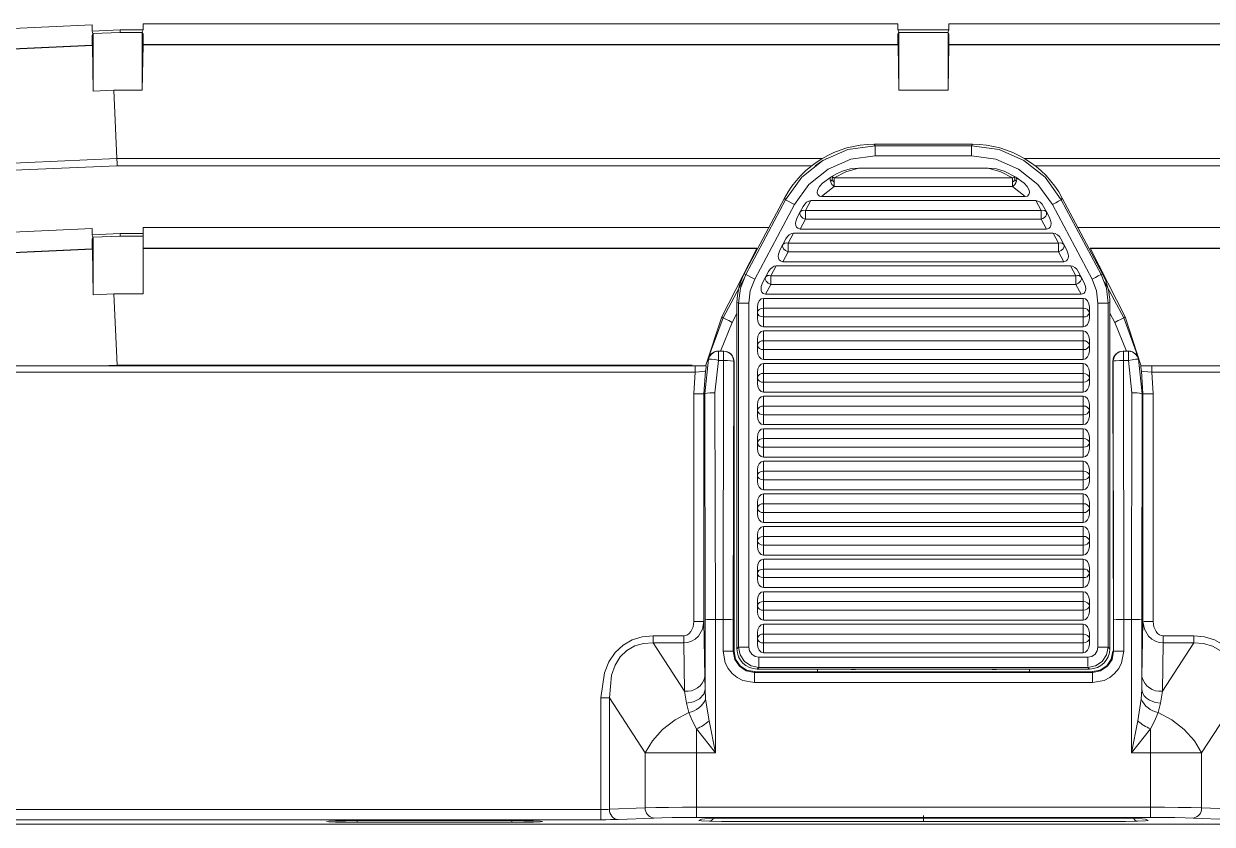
# Model space of a CAD drawing. Header units: millimetres. Extents: x -6000 to 26000, y -6000 to 26000.
# Drawn here: x 113.76 to 121.88, y -4029.78 to -4024.31 of the extents above; entities that cross this region are included whole.
import ezdxf

# ---------------------------------------------------------------- set-up
doc = ezdxf.new("R2010")
doc.units = ezdxf.units.MM
doc.header["$MEASUREMENT"] = 0
doc.layers.add('Чертеж и Рисунок_Ном._пера__7', color=7, linetype='Continuous', lineweight=15)
doc.layers.add('Чертеж и Рисунок_Ном._пера__8', color=7, linetype='Continuous', lineweight=15, true_color=0xa80f02)

msp = doc.modelspace()

# ---------------------------------------------------------------- linework, layer by layer
at = {"layer": 'Чертеж и Рисунок_Ном._пера__7', "color": 7, "linetype": 'Continuous', "lineweight": 15}
for p, q in [((108.7861, -4024.5597), (114.2326, -4024.3219)), ((114.2326, -4024.3219), (114.2326, -4024.3639)), ((114.5803, -4024.3138), (119.734, -4024.3138)), ((114.5803, -4024.3555), (114.5803, -4024.3138)), ((119.734, -4024.3138), (119.734, -4024.3555)), ((120.0817, -4024.3138), (125.2354, -4024.3138)), ((120.0817, -4024.3138), (120.0817, -4024.3555)), ((114.2325, -4024.4607), (114.2326, -4024.393)), ((114.2326, -4024.3639), (114.4234, -4024.3555)), ((114.2326, -4024.3639), (114.2374, -4024.3831)), ((114.2326, -4024.393), (114.2374, -4024.3831)), ((114.2386, -4024.3806), (114.2374, -4024.3831)), ((114.4237, -4024.3725), (114.2386, -4024.3806)), ((114.2386, -4024.3806), (114.2386, -4024.7741)), ((114.4234, -4024.3555), (114.5803, -4024.3555)), ((114.4237, -4024.3725), (114.4234, -4024.3555)), ((114.5718, -4024.3725), (114.4237, -4024.3725)), ((114.5718, -4024.3725), (114.5803, -4024.3555)), ((114.5718, -4024.3725), (114.5742, -4024.3725)), ((114.5742, -4024.7679), (114.5742, -4024.3725)), ((114.5742, -4024.3725), (114.5803, -4024.3847)), ((114.5803, -4024.3847), (114.5803, -4024.4549)), ((119.734, -4024.3555), (120.0817, -4024.3555)), ((119.734, -4024.3555), (119.7425, -4024.3725)), ((119.734, -4024.3847), (119.74, -4024.3725)), ((119.734, -4024.4549), (119.734, -4024.3847)), ((119.74, -4024.3725), (119.74, -4024.7679)), ((119.7425, -4024.3725), (119.74, -4024.3725)), ((119.7425, -4024.3725), (120.0732, -4024.3725)), ((120.0732, -4024.3725), (120.0817, -4024.3555)), ((120.0732, -4024.3725), (120.0756, -4024.3725)), ((120.0756, -4024.7679), (120.0756, -4024.3725)), ((120.0817, -4024.3847), (120.0756, -4024.3725)), ((120.0817, -4024.3847), (120.0817, -4024.4549)), ((108.8001, -4024.6999), (114.2332, -4024.4626)), ((114.2326, -4024.4607), (108.8007, -4024.6979)), ((114.2332, -4024.4626), (114.2325, -4024.4607)), ((114.2332, -4024.4626), (114.2386, -4024.7741)), ((114.5797, -4024.4568), (114.5742, -4024.7679)), ((114.5803, -4024.4549), (114.5797, -4024.4568)), ((119.7346, -4024.4568), (114.5797, -4024.4568)), ((114.5803, -4024.4549), (119.734, -4024.4549)), ((119.7346, -4024.4568), (119.734, -4024.4549)), ((119.74, -4024.7679), (119.7346, -4024.4568)), ((120.0811, -4024.4568), (120.0756, -4024.7679)), ((125.236, -4024.4568), (120.0811, -4024.4568)), ((120.0817, -4024.4549), (120.0817, -4024.4549)), ((120.0817, -4024.4549), (125.2354, -4024.4549)), ((114.3806, -4024.7679), (114.2386, -4024.7741)), ((114.3806, -4024.7679), (114.401, -4025.2344)), ((114.5742, -4024.7679), (114.3806, -4024.7679)), ((120.0756, -4024.7679), (119.74, -4024.7679)), ((119.572, -4025.1362), (119.5787, -4025.1473)), ((119.572, -4025.1362), (120.2427, -4025.1362)), ((119.5787, -4025.1473), (120.236, -4025.1473)), ((120.2427, -4025.1362), (120.236, -4025.1473)), ((119.5787, -4025.2168), (120.236, -4025.2168)), ((108.7861, -4025.5287), (114.4021, -4025.2835)), ((114.401, -4025.2344), (108.7865, -4025.4795)), ((119.4651, -4025.2989), (120.3496, -4025.2989)), ((119.2187, -4025.4024), (119.276, -4025.361)), ((119.2725, -4025.3905), (119.284, -4025.3798)), ((119.2982, -4025.3667), (120.5165, -4025.3667)), ((120.4593, -4025.3195), (120.5387, -4025.361)), ((120.5422, -4025.3905), (120.5307, -4025.3798)), ((120.5961, -4025.4024), (120.5387, -4025.361)), ((119.2124, -4025.4936), (119.2982, -4025.4258)), ((120.5165, -4025.4258), (119.2982, -4025.4258)), ((120.5165, -4025.4258), (120.6024, -4025.4936)), ((118.6834, -4026.0227), (118.9588, -4025.5047)), ((118.6945, -4026.0254), (118.9655, -4025.5158)), ((118.7558, -4026.058), (119.0268, -4025.5484)), ((118.9588, -4025.5047), (118.9655, -4025.5158)), ((119.139, -4025.5214), (119.1029, -4025.5893)), ((119.139, -4025.5214), (120.6757, -4025.5214)), ((120.6024, -4025.4936), (119.2124, -4025.4936)), ((120.6757, -4025.5214), (120.7118, -4025.5893)), ((120.7879, -4025.5484), (121.0589, -4026.058)), ((120.8559, -4025.5047), (120.8492, -4025.5158)), ((120.8492, -4025.5158), (121.1202, -4026.0254)), ((120.8559, -4025.5047), (121.1313, -4026.0227)), ((119.0661, -4025.5992), (119.0457, -4025.6376)), ((119.0865, -4025.5609), (119.0661, -4025.5992)), ((119.1029, -4025.5893), (120.7118, -4025.5893)), ((119.1029, -4025.6483), (119.1029, -4025.5893)), ((120.7118, -4025.6483), (120.7118, -4025.5893)), ((120.7283, -4025.5609), (120.7487, -4025.5992)), ((120.769, -4025.6376), (120.7487, -4025.5992)), ((114.2326, -4025.7129), (108.7861, -4025.9507)), ((114.2326, -4025.7129), (114.2326, -4025.7549)), ((118.8524, -4025.7048), (114.5803, -4025.7048)), ((114.5803, -4025.7465), (114.5803, -4025.7048)), ((119.0668, -4025.7162), (119.1029, -4025.6483)), ((120.7479, -4025.7162), (119.0668, -4025.7162)), ((120.7118, -4025.6483), (119.1029, -4025.6483)), ((120.7479, -4025.7162), (120.7118, -4025.6483)), ((120.9623, -4025.7048), (125.2354, -4025.7048)), ((114.2325, -4025.8517), (114.2326, -4025.784)), ((114.2326, -4025.7549), (114.4234, -4025.7465)), ((114.2326, -4025.7549), (114.2374, -4025.7741)), ((114.2326, -4025.784), (114.2374, -4025.7741)), ((114.2386, -4025.7716), (114.2374, -4025.7741)), ((114.4237, -4025.7635), (114.2386, -4025.7716)), ((114.2386, -4025.7716), (114.2386, -4026.1651)), ((114.4234, -4025.7465), (114.5803, -4025.7465)), ((114.4237, -4025.7635), (114.4234, -4025.7465)), ((114.4237, -4025.7635), (114.5803, -4025.7635)), ((114.5803, -4025.7635), (114.5803, -4025.7465)), ((114.5803, -4026.1589), (114.5803, -4025.7635)), ((118.9681, -4025.7834), (118.9477, -4025.8218)), ((119.0206, -4025.744), (118.9846, -4025.8119)), ((119.0206, -4025.744), (120.7941, -4025.744)), ((120.7941, -4025.744), (120.8301, -4025.8119)), ((120.8466, -4025.7834), (120.867, -4025.8218)), ((108.8001, -4026.0909), (114.2332, -4025.8536)), ((114.2326, -4025.8517), (108.8007, -4026.0889)), ((114.2332, -4025.8536), (114.2325, -4025.8517)), ((114.2332, -4025.8536), (114.2386, -4026.1651)), ((118.7707, -4025.8459), (114.5803, -4025.8459)), ((114.5803, -4025.8478), (118.7704, -4025.8478)), ((118.7704, -4025.8478), (118.5307, -4026.316)), ((118.7704, -4025.8478), (118.7707, -4025.8459)), ((118.9477, -4025.8218), (118.9273, -4025.8601)), ((118.9485, -4025.9387), (118.9846, -4025.8709)), ((118.9846, -4025.8119), (120.8301, -4025.8119)), ((118.9846, -4025.8709), (118.9846, -4025.8119)), ((120.8301, -4025.8709), (118.9846, -4025.8709)), ((120.8301, -4025.8709), (120.8301, -4025.8119)), ((120.8662, -4025.9387), (120.8301, -4025.8709)), ((120.8874, -4025.8601), (120.867, -4025.8218)), ((121.0453, -4025.8478), (121.045, -4025.8459)), ((121.045, -4025.8459), (121.2849, -4026.316)), ((121.045, -4025.8459), (125.2354, -4025.8459)), ((125.2354, -4025.8478), (121.0453, -4025.8478)), ((120.8662, -4025.9387), (118.9485, -4025.9387)), ((118.6881, -4026.0437), (118.5405, -4026.3212)), ((118.6834, -4026.0227), (118.6945, -4026.0254)), ((118.809, -4026.0827), (118.8294, -4026.0443)), ((118.8498, -4026.006), (118.8294, -4026.0443)), ((118.8662, -4026.0344), (118.9023, -4025.9666)), ((118.8662, -4026.0934), (118.8662, -4026.0344)), ((118.8662, -4026.0344), (120.9485, -4026.0344)), ((118.9023, -4025.9666), (120.9124, -4025.9666)), ((120.9124, -4025.9666), (120.9485, -4026.0344)), ((120.9485, -4026.0934), (120.9485, -4026.0344)), ((120.9649, -4026.006), (120.9853, -4026.0443)), ((121.0057, -4026.0827), (120.9853, -4026.0443)), ((121.1313, -4026.0227), (121.1202, -4026.0254)), ((118.8301, -4026.1613), (118.8662, -4026.0934)), ((120.9485, -4026.0934), (118.8662, -4026.0934)), ((120.9846, -4026.1613), (120.9485, -4026.0934)), ((121.1445, -4026.0756), (121.2751, -4026.3212)), ((114.3806, -4026.1589), (114.2386, -4026.1651)), ((114.5803, -4026.1589), (114.3806, -4026.1589)), ((114.3806, -4026.1589), (114.4019, -4026.6457)), ((118.8154, -4026.257), (118.8154, -4026.1891)), ((118.8154, -4026.1891), (120.9993, -4026.1891)), ((120.9846, -4026.1613), (118.8301, -4026.1613)), ((120.9993, -4026.1891), (120.9993, -4026.257)), ((118.6346, -4026.2183), (118.6457, -4026.2211)), ((118.6346, -4028.5818), (118.6346, -4026.2183)), ((118.6457, -4028.5707), (118.6457, -4026.2211)), ((118.7152, -4028.5707), (118.7152, -4026.2211)), ((118.7737, -4026.2481), (118.7737, -4026.2865)), ((118.7737, -4026.3248), (118.7737, -4026.2865)), ((118.8154, -4026.257), (120.9993, -4026.257)), ((118.8154, -4026.316), (118.8154, -4026.257)), ((120.9993, -4026.316), (120.9993, -4026.257)), ((121.041, -4026.2481), (121.041, -4026.2865)), ((121.041, -4026.3248), (121.041, -4026.2865)), ((121.0995, -4026.2211), (121.0995, -4028.5707)), ((121.1801, -4026.2183), (121.169, -4026.2211)), ((121.169, -4026.2211), (121.169, -4028.5707)), ((121.1801, -4026.2183), (121.1801, -4028.5818)), ((118.5307, -4026.316), (118.4228, -4026.6457)), ((118.4366, -4026.604), (118.5405, -4026.3212)), ((118.6019, -4026.3539), (118.5223, -4026.5494)), ((118.5405, -4026.3212), (118.5307, -4026.316)), ((120.9993, -4026.316), (118.8154, -4026.316)), ((118.8154, -4026.3839), (118.8154, -4026.316)), ((120.9993, -4026.3839), (120.9993, -4026.316)), ((121.2934, -4026.5494), (121.2137, -4026.3539)), ((121.2849, -4026.316), (121.2751, -4026.3212)), ((121.2751, -4026.3212), (121.3791, -4026.604)), ((121.3928, -4026.6457), (121.2849, -4026.316)), ((120.9993, -4026.3839), (118.8154, -4026.3839)), ((118.8154, -4026.4117), (120.9993, -4026.4117)), ((118.8154, -4026.4117), (118.8154, -4026.4795)), ((120.9993, -4026.4117), (120.9993, -4026.4795)), ((118.7737, -4026.4707), (118.7737, -4026.5091)), ((118.7737, -4026.5091), (118.7737, -4026.5474)), ((118.8154, -4026.4795), (120.9993, -4026.4795)), ((118.8154, -4026.5386), (118.8154, -4026.4795)), ((120.9993, -4026.5386), (120.9993, -4026.4795)), ((121.041, -4026.4707), (121.041, -4026.5091)), ((121.041, -4026.5474), (121.041, -4026.5091)), ((118.4149, -4026.8411), (118.4403, -4026.604)), ((118.4403, -4026.604), (118.4366, -4026.604)), ((118.4844, -4026.8351), (118.5082, -4026.6129)), ((118.5082, -4026.5494), (118.5057, -4026.5494)), ((118.5082, -4026.5494), (118.5082, -4026.6129)), ((118.5425, -4026.5494), (118.5082, -4026.5494)), ((118.5082, -4026.6129), (118.5425, -4026.6129)), ((118.5425, -4026.6129), (118.5398, -4028.3813)), ((118.5449, -4026.5494), (118.5425, -4026.5494)), ((120.9993, -4026.5386), (118.8154, -4026.5386)), ((118.8154, -4026.6064), (118.8154, -4026.5386)), ((120.9993, -4026.6064), (118.8154, -4026.6064)), ((120.9993, -4026.6064), (120.9993, -4026.5386)), ((121.2708, -4026.5494), (121.2732, -4026.5494)), ((121.3074, -4026.5494), (121.2732, -4026.5494)), ((121.2732, -4026.6129), (121.2759, -4028.3813)), ((121.3074, -4026.6129), (121.2732, -4026.6129)), ((121.3074, -4026.6129), (121.3074, -4026.5494)), ((121.3099, -4026.5494), (121.3074, -4026.5494)), ((121.3312, -4026.8351), (121.3074, -4026.6129)), ((121.3754, -4026.604), (121.4008, -4026.8411)), ((121.3791, -4026.604), (121.3754, -4026.604)), ((108.854, -4026.6507), (118.3491, -4026.6507)), ((118.3491, -4026.6924), (108.854, -4026.6924)), ((114.4019, -4026.6457), (114.2887, -4026.6507)), ((114.4019, -4026.6457), (118.328, -4026.6457)), ((118.3396, -4026.8411), (118.3491, -4026.6924)), ((118.42, -4026.6866), (118.4092, -4026.8411)), ((118.4228, -4026.6457), (118.422, -4026.6507)), ((118.6094, -4028.3843), (118.612, -4026.6189)), ((118.612, -4026.6189), (118.6145, -4026.6189)), ((118.6145, -4026.6189), (118.6145, -4028.5993)), ((118.7737, -4026.6933), (118.7737, -4026.7316)), ((118.8154, -4026.6342), (120.9993, -4026.6342)), ((118.8154, -4026.6342), (118.8154, -4026.7021)), ((120.9993, -4026.6342), (120.9993, -4026.7021)), ((121.041, -4026.7316), (121.041, -4026.6933)), ((121.2036, -4026.6189), (121.2012, -4026.6189)), ((121.2063, -4028.5993), (121.2012, -4026.6189)), ((121.2036, -4026.6189), (121.2063, -4028.3843)), ((121.3937, -4026.6507), (121.3928, -4026.6457)), ((121.4065, -4026.8411), (121.3957, -4026.6866)), ((130.9617, -4026.6507), (121.4666, -4026.6507)), ((121.4666, -4026.6924), (121.476, -4026.8411)), ((130.9617, -4026.6924), (121.4666, -4026.6924)), ((118.7737, -4026.77), (118.7737, -4026.7316)), ((118.8154, -4026.7021), (118.8154, -4026.7611)), ((118.8154, -4026.7021), (120.9993, -4026.7021)), ((120.9993, -4026.7611), (118.8154, -4026.7611)), ((118.8154, -4026.829), (118.8154, -4026.7611)), ((120.9993, -4026.7021), (120.9993, -4026.7611)), ((120.9993, -4026.829), (120.9993, -4026.7611)), ((121.041, -4026.77), (121.041, -4026.7316)), ((118.3396, -4028.3956), (118.3396, -4026.8411)), ((118.4092, -4026.8411), (118.3396, -4026.8411)), ((118.4092, -4026.8411), (118.4092, -4028.3956)), ((118.4092, -4026.8411), (118.4149, -4026.8411)), ((118.4149, -4026.8411), (118.4172, -4028.3843)), ((118.4868, -4028.3813), (118.4844, -4026.8351)), ((120.9993, -4026.829), (118.8154, -4026.829)), ((118.8154, -4026.8568), (120.9993, -4026.8568)), ((118.8154, -4026.9247), (118.8154, -4026.8568)), ((120.9993, -4026.8568), (120.9993, -4026.9247)), ((121.3312, -4026.8351), (121.3289, -4028.3813)), ((121.4008, -4026.8411), (121.3985, -4028.3843)), ((121.4065, -4026.8411), (121.4008, -4026.8411)), ((121.4065, -4028.3956), (121.4065, -4026.8411)), ((121.4065, -4026.8411), (121.476, -4026.8411)), ((121.476, -4026.8411), (121.476, -4028.3956)), ((118.7737, -4026.9158), (118.7737, -4026.9542)), ((118.8154, -4026.9247), (120.9993, -4026.9247)), ((118.8154, -4026.9837), (118.8154, -4026.9247)), ((120.9993, -4026.9837), (120.9993, -4026.9247)), ((121.041, -4026.9158), (121.041, -4026.9542)), ((118.7737, -4026.9925), (118.7737, -4026.9542)), ((120.9993, -4026.9837), (118.8154, -4026.9837)), ((118.8154, -4027.0515), (118.8154, -4026.9837)), ((120.9993, -4027.0515), (120.9993, -4026.9837)), ((121.041, -4026.9925), (121.041, -4026.9542)), ((120.9993, -4027.0515), (118.8154, -4027.0515)), ((118.8154, -4027.0794), (120.9993, -4027.0794)), ((118.8154, -4027.0794), (118.8154, -4027.1472)), ((120.9993, -4027.0794), (120.9993, -4027.1472)), ((118.7737, -4027.1384), (118.7737, -4027.1767)), ((118.7737, -4027.2151), (118.7737, -4027.1767)), ((118.8154, -4027.1472), (118.8154, -4027.2062)), ((118.8154, -4027.1472), (120.9993, -4027.1472)), ((120.9993, -4027.1472), (120.9993, -4027.2062)), ((121.041, -4027.1767), (121.041, -4027.1384)), ((121.041, -4027.2151), (121.041, -4027.1767)), ((120.9993, -4027.2062), (118.8154, -4027.2062)), ((118.8154, -4027.2741), (118.8154, -4027.2062)), ((120.9993, -4027.2741), (120.9993, -4027.2062)), ((120.9993, -4027.2741), (118.8154, -4027.2741)), ((118.8154, -4027.3019), (118.8154, -4027.3698)), ((118.8154, -4027.3019), (120.9993, -4027.3019)), ((120.9993, -4027.3019), (120.9993, -4027.3698)), ((118.7737, -4027.3609), (118.7737, -4027.3993)), ((118.7737, -4027.3993), (118.7737, -4027.4377)), ((118.8154, -4027.4288), (118.8154, -4027.3698)), ((118.8154, -4027.3698), (120.9993, -4027.3698)), ((120.9993, -4027.4288), (120.9993, -4027.3698)), ((121.041, -4027.3609), (121.041, -4027.3993)), ((121.041, -4027.4377), (121.041, -4027.3993)), ((120.9993, -4027.4288), (118.8154, -4027.4288)), ((118.8154, -4027.4967), (118.8154, -4027.4288)), ((120.9993, -4027.4967), (118.8154, -4027.4967)), ((120.9993, -4027.4967), (120.9993, -4027.4288)), ((118.7737, -4027.5835), (118.7737, -4027.6219)), ((118.8154, -4027.5245), (118.8154, -4027.5923)), ((118.8154, -4027.5245), (120.9993, -4027.5245)), ((120.9993, -4027.5245), (120.9993, -4027.5923)), ((121.041, -4027.5835), (121.041, -4027.6219)), ((118.7737, -4027.6219), (118.7737, -4027.6602)), ((118.8154, -4027.5923), (120.9993, -4027.5923)), ((118.8154, -4027.6514), (118.8154, -4027.5923)), ((120.9993, -4027.6514), (118.8154, -4027.6514)), ((118.8154, -4027.7192), (118.8154, -4027.6514)), ((120.9993, -4027.6514), (120.9993, -4027.5923)), ((120.9993, -4027.7192), (120.9993, -4027.6514)), ((121.041, -4027.6602), (121.041, -4027.6219)), ((120.9993, -4027.7192), (118.8154, -4027.7192)), ((118.8154, -4027.747), (118.8154, -4027.8149)), ((118.8154, -4027.747), (120.9993, -4027.747)), ((120.9993, -4027.747), (120.9993, -4027.8149)), ((118.7737, -4027.8061), (118.7737, -4027.8444)), ((118.8154, -4027.8149), (118.8154, -4027.8739)), ((118.8154, -4027.8149), (120.9993, -4027.8149)), ((120.9993, -4027.8149), (120.9993, -4027.8739)), ((121.041, -4027.8061), (121.041, -4027.8444)), ((118.7737, -4027.8828), (118.7737, -4027.8444)), ((120.9993, -4027.8739), (118.8154, -4027.8739)), ((118.8154, -4027.9418), (118.8154, -4027.8739)), ((120.9993, -4027.8739), (120.9993, -4027.9418)), ((121.041, -4027.8828), (121.041, -4027.8444)), ((120.9993, -4027.9418), (118.8154, -4027.9418)), ((118.8154, -4027.9696), (120.9993, -4027.9696)), ((118.8154, -4028.0375), (118.8154, -4027.9696)), ((120.9993, -4027.9696), (120.9993, -4028.0375)), ((118.7737, -4028.0286), (118.7737, -4028.067)), ((118.7737, -4028.1053), (118.7737, -4028.067)), ((118.8154, -4028.0965), (118.8154, -4028.0375)), ((118.8154, -4028.0375), (120.9993, -4028.0375)), ((120.9993, -4028.0965), (120.9993, -4028.0375)), ((121.041, -4028.0286), (121.041, -4028.067)), ((121.041, -4028.1053), (121.041, -4028.067)), ((120.9993, -4028.0965), (118.8154, -4028.0965)), ((118.8154, -4028.1643), (118.8154, -4028.0965)), ((120.9993, -4028.1643), (120.9993, -4028.0965)), ((120.9993, -4028.1643), (118.8154, -4028.1643)), ((118.8154, -4028.1922), (120.9993, -4028.1922)), ((118.8154, -4028.1922), (118.8154, -4028.26)), ((120.9993, -4028.1922), (120.9993, -4028.26)), ((118.7737, -4028.2512), (118.7737, -4028.2895)), ((118.7737, -4028.3279), (118.7737, -4028.2895)), ((118.8154, -4028.26), (118.8154, -4028.319)), ((118.8154, -4028.26), (120.9993, -4028.26)), ((120.9993, -4028.26), (120.9993, -4028.319)), ((121.041, -4028.2512), (121.041, -4028.2895)), ((121.041, -4028.3279), (121.041, -4028.2895)), ((118.4158, -4028.7734), (118.4092, -4028.3956)), ((118.4172, -4028.3843), (118.4172, -4028.8601)), ((118.4868, -4029.2926), (118.4868, -4028.3813)), ((118.5398, -4028.3813), (118.4868, -4028.3813)), ((118.5398, -4028.5993), (118.5398, -4028.3813)), ((118.6094, -4028.5993), (118.6094, -4028.3843)), ((120.9993, -4028.319), (118.8154, -4028.319)), ((118.8154, -4028.3869), (118.8154, -4028.319)), ((120.9993, -4028.3869), (118.8154, -4028.3869)), ((120.9993, -4028.319), (120.9993, -4028.3869)), ((121.2063, -4028.5993), (121.2063, -4028.3843)), ((121.2759, -4028.3813), (121.2758, -4028.5993)), ((121.3289, -4028.3813), (121.2759, -4028.3813)), ((121.3289, -4028.3813), (121.3289, -4029.2926)), ((121.3985, -4028.3843), (121.3985, -4028.8601)), ((121.3999, -4028.7734), (121.4065, -4028.3956)), ((118.7737, -4028.4737), (118.7737, -4028.5121)), ((118.8154, -4028.4147), (120.9993, -4028.4147)), ((118.8154, -4028.4147), (118.8154, -4028.4826)), ((120.9993, -4028.4147), (120.9993, -4028.4826)), ((121.041, -4028.4737), (121.041, -4028.5121)), ((118.0625, -4028.5419), (118.0625, -4028.4928)), ((118.0625, -4028.4928), (118.2709, -4028.4928)), ((118.2767, -4028.8717), (118.0625, -4028.5419)), ((118.0625, -4028.5419), (118.2709, -4028.5419)), ((118.2709, -4028.5419), (118.2709, -4028.4928)), ((118.2767, -4028.8717), (118.2709, -4028.5419)), ((118.7737, -4028.5504), (118.7737, -4028.5121)), ((118.8154, -4028.4826), (118.8154, -4028.5416)), ((118.8154, -4028.4826), (120.9993, -4028.4826)), ((120.9993, -4028.5416), (118.8154, -4028.5416)), ((118.8154, -4028.6095), (118.8154, -4028.5416)), ((120.9993, -4028.4826), (120.9993, -4028.5416)), ((120.9993, -4028.5416), (120.9993, -4028.6095)), ((121.041, -4028.5504), (121.041, -4028.5121)), ((121.7531, -4028.5419), (121.539, -4028.8717)), ((121.5447, -4028.5419), (121.539, -4028.8717)), ((121.5447, -4028.5419), (121.5447, -4028.4928)), ((121.5447, -4028.4928), (121.7531, -4028.4928)), ((121.7531, -4028.5419), (121.5447, -4028.5419)), ((121.7531, -4028.4928), (121.7531, -4028.5419)), ((118.5398, -4028.5993), (118.6094, -4028.5993)), ((118.6145, -4028.5993), (118.6094, -4028.5993)), ((118.6346, -4028.5818), (118.6457, -4028.5707)), ((121.0301, -4028.6402), (118.7846, -4028.6402)), ((120.9993, -4028.6095), (118.8154, -4028.6095)), ((121.1801, -4028.5818), (121.169, -4028.5707)), ((121.2012, -4028.5993), (121.2063, -4028.5993)), ((121.2758, -4028.5993), (121.2063, -4028.5993)), ((118.7735, -4028.7207), (118.7846, -4028.7096)), ((119.576, -4028.7207), (118.7735, -4028.7207)), ((121.0301, -4028.7096), (118.7846, -4028.7096)), ((119.1845, -4028.7385), (119.1845, -4028.7207)), ((119.4416, -4028.7232), (119.4138, -4028.7232)), ((119.4432, -4028.7216), (119.4416, -4028.7232)), ((119.471, -4028.7216), (119.4432, -4028.7216)), ((119.576, -4028.7207), (120.3107, -4028.7207)), ((121.0412, -4028.7207), (120.3107, -4028.7207)), ((120.3773, -4028.7216), (120.3495, -4028.7216)), ((120.3773, -4028.7216), (120.3789, -4028.7232)), ((120.4067, -4028.7232), (120.3789, -4028.7232)), ((120.6311, -4028.7385), (120.6311, -4028.7207)), ((121.0301, -4028.7096), (121.0412, -4028.7207)), ((118.4172, -4028.8601), (118.4158, -4028.7734)), ((118.7536, -4028.7384), (118.7536, -4028.7435)), ((119.1845, -4028.7385), (118.7536, -4028.7385)), ((121.0621, -4028.7436), (118.7536, -4028.7436)), ((118.7536, -4028.8131), (118.7536, -4028.7436)), ((119.1845, -4028.7399), (119.1845, -4028.7384)), ((119.1845, -4028.7384), (120.6311, -4028.7399)), ((120.6311, -4028.7399), (120.6311, -4028.7384)), ((121.0621, -4028.7385), (120.6311, -4028.7385)), ((121.0621, -4028.7435), (121.0621, -4028.7384)), ((121.0621, -4028.8131), (121.0621, -4028.7436)), ((121.3985, -4028.8601), (121.3999, -4028.7734)), ((118.2893, -4028.9545), (118.2767, -4028.8717)), ((118.4172, -4028.8601), (118.4206, -4028.9256)), ((121.0621, -4028.8131), (118.7536, -4028.8131)), ((121.395, -4028.9256), (121.3984, -4028.8601)), ((121.539, -4028.8717), (121.5264, -4028.9545)), ((117.7056, -4029.6799), (117.7056, -4028.9161)), ((117.7639, -4028.9161), (117.7056, -4028.9161)), ((117.7639, -4028.9161), (118.0084, -4029.2926)), ((117.7639, -4028.9161), (117.7639, -4029.6782)), ((118.3059, -4029.0174), (118.2893, -4028.9545)), ((118.4206, -4028.9256), (118.444, -4029.0752)), ((121.3717, -4029.0752), (121.395, -4028.9256)), ((121.5098, -4029.0174), (121.5264, -4028.9545)), ((122.0517, -4028.9161), (121.8073, -4029.2926)), ((118.444, -4029.0752), (118.4868, -4029.2926)), ((121.3289, -4029.2926), (121.3717, -4029.0752)), ((118.3584, -4029.2926), (118.3584, -4029.1296)), ((118.4868, -4029.2926), (118.3584, -4029.1296)), ((121.4573, -4029.1296), (121.3289, -4029.2926)), ((121.4573, -4029.1296), (121.4573, -4029.2926)), ((118.0084, -4029.2926), (118.0084, -4029.6684)), ((118.4868, -4029.2926), (118.3584, -4029.2926)), ((118.3584, -4029.6642), (118.3584, -4029.2926)), ((121.4573, -4029.2926), (121.3289, -4029.2926)), ((121.4573, -4029.2926), (121.4573, -4029.6642)), ((121.8073, -4029.2926), (121.4573, -4029.2926)), ((121.8073, -4029.2926), (121.8073, -4029.6684)), ((107.0994, -4029.6799), (117.7056, -4029.6799)), ((117.7056, -4029.7494), (117.7056, -4029.6799)), ((118.0084, -4029.6684), (117.7639, -4029.6782)), ((121.4573, -4029.6642), (118.3584, -4029.6642)), ((118.3584, -4029.6642), (118.3584, -4029.7338)), ((121.4573, -4029.7338), (121.4573, -4029.6642)), ((121.8073, -4029.6684), (122.0517, -4029.6782)), ((107.0994, -4029.7494), (117.7056, -4029.7494)), ((116.0409, -4029.7556), (117.098, -4029.7556)), ((116.0409, -4029.7556), (117.098, -4029.7556)), ((117.098, -4029.7669), (116.0409, -4029.7669)), ((117.3067, -4029.7611), (117.3067, -4029.7615)), ((118.0667, -4029.7379), (117.8223, -4029.7478)), ((121.4573, -4029.7338), (118.3584, -4029.7338)), ((118.3733, -4029.7549), (118.3736, -4029.7546)), ((118.3736, -4029.7546), (118.3918, -4029.7455)), ((119.9078, -4029.7615), (118.6236, -4029.7615)), ((118.6419, -4029.7392), (119.1845, -4029.7392)), ((118.6419, -4029.7393), (119.1848, -4029.7393)), ((119.1845, -4029.7382), (120.6311, -4029.7382)), ((119.1845, -4029.7392), (119.1845, -4029.7382)), ((119.9078, -4029.7197), (119.9078, -4029.7615)), ((121.192, -4029.7615), (119.9078, -4029.7615)), ((120.6308, -4029.7393), (120.6528, -4029.7393)), ((120.6311, -4029.7392), (120.6311, -4029.7382)), ((120.6311, -4029.7392), (121.1738, -4029.7392)), ((120.6311, -4029.7393), (120.6311, -4029.7392)), ((120.6528, -4029.7393), (121.1738, -4029.7393)), ((121.4238, -4029.7455), (121.4421, -4029.7546)), ((121.4421, -4029.7546), (121.4424, -4029.7549)), ((121.9934, -4029.7478), (121.7489, -4029.7379)), ((107.0684, -4029.7804), (132.7472, -4029.7804))]:
    msp.add_line(p, q, dxfattribs=at)
at = {"layer": 'Чертеж и Рисунок_Ном._пера__7', "color": 7, "linetype": 'Continuous', "lineweight": 15, "flags": 128}
for points in [[(118.9655, -4025.5158), (119.0765, -4025.3621), (119.221, -4025.2466), (119.3908, -4025.1732), (119.5787, -4025.1473)], [(119.5787, -4025.1473), (119.5787, -4025.1689), (119.5787, -4025.191), (119.5787, -4025.2168)], [(120.236, -4025.1473), (120.236, -4025.1689), (120.236, -4025.191), (120.236, -4025.2168)], [(120.236, -4025.1473), (120.4239, -4025.1732), (120.5937, -4025.2466), (120.7382, -4025.3621), (120.8492, -4025.5158)], [(119.0268, -4025.5484), (119.1251, -4025.4117), (119.2564, -4025.3063), (119.4115, -4025.2396), (119.5787, -4025.2168)], [(120.236, -4025.2168), (120.4029, -4025.2395), (120.5576, -4025.3059), (120.6893, -4025.4114), (120.7879, -4025.5484)], [(114.401, -4025.2344), (114.4013, -4025.2449), (114.4015, -4025.2569), (114.4018, -4025.27), (114.4021, -4025.2835)], [(119.2475, -4025.2344), (119.2082, -4025.2571), (119.1686, -4025.2835)], [(119.4651, -4025.2989), (119.3787, -4025.3254), (119.2982, -4025.3667)], [(119.3554, -4025.3195), (119.4071, -4025.304), (119.4651, -4025.2989)], [(120.3496, -4025.2989), (120.436, -4025.3254), (120.5165, -4025.3667)], [(120.3496, -4025.2989), (120.4076, -4025.304), (120.4593, -4025.3195)], [(119.2725, -4025.3905), (119.2701, -4025.3807), (119.2719, -4025.3654)], [(119.2982, -4025.4258), (119.2903, -4025.419), (119.283, -4025.4104), (119.2769, -4025.4006), (119.2725, -4025.3905)], [(119.276, -4025.3609), (119.2862, -4025.3598)], [(119.3554, -4025.3195), (119.3141, -4025.339), (119.2783, -4025.3595)], [(119.2862, -4025.3598), (119.284, -4025.3798)], [(119.284, -4025.3798), (119.2904, -4025.3879), (119.2982, -4025.3963)], [(119.2862, -4025.3598), (119.2982, -4025.3667)], [(119.2982, -4025.3667), (119.2982, -4025.3803), (119.2982, -4025.3963)], [(120.5165, -4025.3667), (120.5285, -4025.3598)], [(120.5165, -4025.3667), (120.5165, -4025.3803), (120.5165, -4025.3963)], [(120.5307, -4025.3798), (120.5242, -4025.3879), (120.5165, -4025.3963)], [(120.5422, -4025.3905), (120.5378, -4025.4006), (120.5317, -4025.4104), (120.5244, -4025.419), (120.5165, -4025.4258)], [(120.5285, -4025.3598), (120.5307, -4025.3798)], [(120.5285, -4025.3598), (120.5387, -4025.3609)], [(120.5387, -4025.3609), (120.5448, -4025.3721), (120.5422, -4025.3905)], [(119.2124, -4025.4936), (119.1972, -4025.4904), (119.1867, -4025.4806), (119.1828, -4025.4676), (119.1847, -4025.4508), (119.1981, -4025.4241), (119.2186, -4025.4024)], [(119.2982, -4025.4258), (119.2982, -4025.4122), (119.2982, -4025.3963)], [(120.5165, -4025.3963), (120.5165, -4025.4122), (120.5165, -4025.4258)], [(120.5961, -4025.4024), (120.6166, -4025.4241), (120.63, -4025.4508), (120.6319, -4025.4672), (120.628, -4025.4806), (120.6171, -4025.4906), (120.6024, -4025.4936)], [(118.9655, -4025.5158), (118.9845, -4025.5259), (119.004, -4025.5363), (119.0268, -4025.5484)], [(119.0864, -4025.5609), (119.0971, -4025.545), (119.1103, -4025.5323), (119.1246, -4025.5242), (119.139, -4025.5214)], [(120.6757, -4025.5214), (120.6899, -4025.5242), (120.7044, -4025.5323), (120.7175, -4025.5448), (120.7283, -4025.5609)], [(120.8492, -4025.5158), (120.8302, -4025.5259), (120.8107, -4025.5363), (120.7879, -4025.5484)], [(119.0668, -4025.7162), (119.049, -4025.7103), (119.0418, -4025.7024), (119.0371, -4025.6913), (119.0352, -4025.6783), (119.0365, -4025.6637), (119.0457, -4025.6376)], [(119.1029, -4025.6483), (119.085, -4025.6403), (119.071, -4025.6274), (119.0642, -4025.6126), (119.0661, -4025.5992)], [(119.0661, -4025.5992), (119.0803, -4025.5887), (119.0911, -4025.5875), (119.1029, -4025.5893)], [(120.7118, -4025.5893), (120.7237, -4025.5875), (120.7344, -4025.5887), (120.7487, -4025.5992)], [(120.7487, -4025.6188), (120.743, -4025.6283), (120.7344, -4025.6369), (120.7237, -4025.6438), (120.7118, -4025.6483)], [(120.769, -4025.6376), (120.7782, -4025.6637), (120.7795, -4025.678), (120.7777, -4025.6913), (120.7731, -4025.7021), (120.7657, -4025.7103), (120.7479, -4025.7162)], [(120.7487, -4025.5992), (120.7487, -4025.6188)], [(118.9681, -4025.7834), (118.9787, -4025.7675), (118.992, -4025.7549), (119.0063, -4025.7467), (119.0206, -4025.744)], [(120.7941, -4025.744), (120.8082, -4025.7467), (120.8227, -4025.7549), (120.8359, -4025.7673), (120.8466, -4025.7834)], [(118.9485, -4025.9387), (118.9307, -4025.9329), (118.9235, -4025.925), (118.9187, -4025.9138), (118.9169, -4025.9009), (118.9181, -4025.8862), (118.9273, -4025.8601)], [(118.9846, -4025.8709), (118.9666, -4025.8628), (118.9527, -4025.85), (118.9459, -4025.8352), (118.9477, -4025.8218)], [(118.9477, -4025.8218), (118.962, -4025.8113), (118.9727, -4025.8101), (118.9846, -4025.8119)], [(120.8301, -4025.8119), (120.842, -4025.8101), (120.8527, -4025.8113), (120.867, -4025.8218)], [(120.867, -4025.8218), (120.8688, -4025.8352), (120.862, -4025.85), (120.8481, -4025.8628), (120.8301, -4025.8709)], [(120.8874, -4025.8601), (120.8966, -4025.8862), (120.8978, -4025.9005), (120.896, -4025.9138), (120.8914, -4025.9247), (120.884, -4025.9329), (120.8662, -4025.9387)], [(118.6457, -4026.2211), (118.6581, -4026.1203), (118.6945, -4026.0254)], [(118.6945, -4026.0254), (118.7135, -4026.0356), (118.7331, -4026.0459), (118.7558, -4026.058)], [(118.8662, -4026.0934), (118.8483, -4026.0854), (118.8343, -4026.0725), (118.8275, -4026.0577), (118.8294, -4026.0443)], [(118.8294, -4026.0443), (118.8437, -4026.0339), (118.8544, -4026.0327), (118.8662, -4026.0344)], [(118.8498, -4026.006), (118.8604, -4025.9901), (118.8737, -4025.9774), (118.888, -4025.9693), (118.9023, -4025.9666)], [(120.9124, -4025.9666), (120.9266, -4025.9693), (120.9411, -4025.9774), (120.9542, -4025.9899), (120.9649, -4026.006)], [(120.9485, -4026.0344), (120.9603, -4026.0327), (120.9711, -4026.0339), (120.9853, -4026.0443)], [(120.9853, -4026.0443), (120.9872, -4026.0577), (120.9804, -4026.0725), (120.9664, -4026.0854), (120.9485, -4026.0934)], [(121.1202, -4026.0254), (121.1012, -4026.0356), (121.0816, -4026.0459), (121.0589, -4026.058)], [(121.1202, -4026.0254), (121.1566, -4026.1203), (121.169, -4026.2211)], [(118.7152, -4026.2211), (118.7255, -4026.1371), (118.7558, -4026.058)], [(118.8301, -4026.1613), (118.8124, -4026.1555), (118.8051, -4026.1475), (118.8004, -4026.1364), (118.7986, -4026.1235), (118.7998, -4026.1088), (118.809, -4026.0827)], [(121.0057, -4026.0827), (121.0149, -4026.1088), (121.0161, -4026.1231), (121.0143, -4026.1364), (121.0097, -4026.1472), (121.0023, -4026.1555), (120.9846, -4026.1613)], [(121.0589, -4026.058), (121.0892, -4026.1371), (121.0995, -4026.2211)], [(118.7737, -4026.2481), (118.7767, -4026.2256), (118.7859, -4026.2064), (118.8001, -4026.1933), (118.8154, -4026.1891)], [(120.9993, -4026.1891), (121.0147, -4026.1933), (121.0288, -4026.2064), (121.0381, -4026.2264), (121.041, -4026.2481)], [(118.6457, -4026.2211), (118.6673, -4026.2211), (118.6894, -4026.2211), (118.7152, -4026.2211)], [(118.7737, -4026.2865), (118.7769, -4026.2752), (118.7859, -4026.2656), (118.7994, -4026.2592), (118.8154, -4026.257)], [(118.8154, -4026.316), (118.7994, -4026.3138), (118.7859, -4026.3074), (118.7769, -4026.2978), (118.7737, -4026.2865)], [(121.169, -4026.2211), (121.1474, -4026.2211), (121.1253, -4026.2211), (121.0995, -4026.2211)], [(118.6019, -4026.3539), (118.59, -4026.3475), (118.5784, -4026.3414), (118.5678, -4026.3357), (118.5585, -4026.3308), (118.5452, -4026.3237)], [(118.8154, -4026.3839), (118.8001, -4026.3797), (118.7859, -4026.3666), (118.7766, -4026.3466), (118.7737, -4026.3248)], [(121.041, -4026.3248), (121.038, -4026.3473), (121.0288, -4026.3666), (121.0147, -4026.3797), (120.9993, -4026.3839)], [(121.2137, -4026.3539), (121.2257, -4026.3475), (121.2372, -4026.3414), (121.2478, -4026.3357), (121.2571, -4026.3308), (121.2705, -4026.3237)], [(118.7737, -4026.4707), (118.7767, -4026.4482), (118.7859, -4026.429), (118.8001, -4026.4158), (118.8154, -4026.4117)], [(120.9993, -4026.4117), (121.0147, -4026.4158), (121.0288, -4026.429), (121.0381, -4026.449), (121.041, -4026.4707)], [(118.4366, -4026.604), (118.4453, -4026.5831), (118.4587, -4026.5673), (118.4817, -4026.5536), (118.4939, -4026.5504), (118.5057, -4026.5494)], [(118.4403, -4026.604), (118.4465, -4026.5868), (118.4595, -4026.5693), (118.4803, -4026.5552), (118.4935, -4026.5509), (118.5082, -4026.5494)], [(118.4403, -4026.604), (118.4606, -4026.6042), (118.4808, -4026.6074), (118.4938, -4026.6099), (118.5082, -4026.6129)], [(118.612, -4026.6189), (118.6096, -4026.6005), (118.603, -4026.5847), (118.5938, -4026.5719), (118.5831, -4026.5624), (118.5611, -4026.5519), (118.5425, -4026.5494)], [(118.5425, -4026.6129), (118.5425, -4026.5882), (118.5425, -4026.5676), (118.5425, -4026.5541)], [(118.612, -4026.6189), (118.5913, -4026.6147), (118.5688, -4026.6134), (118.5425, -4026.6129)], [(118.5449, -4026.5494), (118.5705, -4026.5543), (118.5827, -4026.5605), (118.5941, -4026.5697), (118.6028, -4026.5803), (118.6096, -4026.5933), (118.6145, -4026.6189)], [(118.8154, -4026.6064), (118.8001, -4026.6023), (118.7859, -4026.5891), (118.7766, -4026.5691), (118.7737, -4026.5474)], [(121.041, -4026.5474), (121.038, -4026.5699), (121.0288, -4026.5891), (121.0147, -4026.6023), (120.9993, -4026.6064)], [(121.2012, -4026.6189), (121.2061, -4026.5933), (121.2124, -4026.5811), (121.2216, -4026.5697), (121.2321, -4026.5611), (121.2451, -4026.5543), (121.2708, -4026.5494)], [(121.2732, -4026.5494), (121.2564, -4026.5514), (121.2415, -4026.557), (121.2289, -4026.5653), (121.219, -4026.5753), (121.207, -4026.5976), (121.2036, -4026.6189)], [(121.2732, -4026.6129), (121.2465, -4026.6133), (121.224, -4026.6147), (121.2089, -4026.6166)], [(121.2732, -4026.5494), (121.2732, -4026.5676), (121.2732, -4026.5882), (121.2732, -4026.6129)], [(121.3074, -4026.5494), (121.3221, -4026.5509), (121.3354, -4026.5552), (121.3562, -4026.5693), (121.3691, -4026.5868), (121.3754, -4026.604)], [(121.3754, -4026.604), (121.3551, -4026.6042), (121.3424, -4026.6061), (121.3323, -4026.6079), (121.3084, -4026.6125)], [(121.3791, -4026.604), (121.3704, -4026.5831), (121.357, -4026.5673), (121.3339, -4026.5536), (121.3218, -4026.5504), (121.3099, -4026.5494)], [(118.3491, -4026.6507), (118.3491, -4026.666), (118.3491, -4026.6789), (118.3491, -4026.6924)], [(118.4242, -4026.6507), (118.3893, -4026.6507), (118.3491, -4026.6507)], [(118.3491, -4026.6924), (118.376, -4026.6904), (118.399, -4026.6884), (118.415, -4026.6871)], [(118.4242, -4026.6507), (118.4231, -4026.6618), (118.42, -4026.6866)], [(118.7737, -4026.6933), (118.7767, -4026.6708), (118.7859, -4026.6515), (118.8001, -4026.6384), (118.8154, -4026.6342)], [(120.9993, -4026.6342), (121.0147, -4026.6384), (121.0288, -4026.6515), (121.0381, -4026.6715), (121.041, -4026.6933)], [(121.3956, -4026.6866), (121.3925, -4026.6611), (121.3915, -4026.6507)], [(121.3915, -4026.6507), (121.4264, -4026.6507), (121.4666, -4026.6507)], [(121.3957, -4026.6866), (121.4072, -4026.6876), (121.4397, -4026.6903), (121.4666, -4026.6924)], [(121.4666, -4026.6507), (121.4666, -4026.666), (121.4666, -4026.6789), (121.4666, -4026.6924)], [(118.8154, -4026.829), (118.8001, -4026.8248), (118.7859, -4026.8117), (118.7766, -4026.7917), (118.7737, -4026.77)], [(120.9993, -4026.7021), (121.0153, -4026.7044), (121.0288, -4026.7107), (121.0378, -4026.7203), (121.041, -4026.7316)], [(121.041, -4026.7316), (121.0378, -4026.7429), (121.0288, -4026.7525), (121.0153, -4026.7589), (120.9993, -4026.7611)], [(121.041, -4026.77), (121.038, -4026.7925), (121.0288, -4026.8117), (121.0147, -4026.8248), (120.9993, -4026.829)], [(118.7737, -4026.9158), (118.7767, -4026.8933), (118.7859, -4026.8741), (118.8001, -4026.8609), (118.8154, -4026.8568)], [(120.9993, -4026.8568), (121.0147, -4026.8609), (121.0288, -4026.8741), (121.0381, -4026.8941), (121.041, -4026.9158)], [(118.8154, -4027.0515), (118.8001, -4027.0474), (118.7859, -4027.0343), (118.7766, -4027.0143), (118.7737, -4026.9925)], [(121.041, -4026.9925), (121.038, -4027.015), (121.0288, -4027.0343), (121.0147, -4027.0474), (120.9993, -4027.0515)], [(118.7737, -4027.1384), (118.7767, -4027.1159), (118.7859, -4027.0966), (118.8001, -4027.0835), (118.8154, -4027.0794)], [(120.9993, -4027.0794), (121.0147, -4027.0835), (121.0288, -4027.0966), (121.0381, -4027.1167), (121.041, -4027.1384)], [(120.9993, -4027.1472), (121.0153, -4027.1495), (121.0288, -4027.1559), (121.0378, -4027.1654), (121.041, -4027.1767)], [(121.041, -4027.1767), (121.0378, -4027.188), (121.0288, -4027.1976), (121.0153, -4027.204), (120.9993, -4027.2062)], [(118.8154, -4027.2741), (118.8001, -4027.27), (118.7859, -4027.2568), (118.7766, -4027.2368), (118.7737, -4027.2151)], [(121.041, -4027.2151), (121.038, -4027.2376), (121.0288, -4027.2568), (121.0147, -4027.27), (120.9993, -4027.2741)], [(118.7737, -4027.3609), (118.7767, -4027.3384), (118.7859, -4027.3192), (118.8001, -4027.3061), (118.8154, -4027.3019)], [(120.9993, -4027.3019), (121.0147, -4027.3061), (121.0288, -4027.3192), (121.0381, -4027.3392), (121.041, -4027.3609)], [(118.7737, -4027.3993), (118.7769, -4027.388), (118.7859, -4027.3784), (118.7994, -4027.372), (118.8154, -4027.3698)], [(118.8154, -4027.4288), (118.7994, -4027.4266), (118.7859, -4027.4202), (118.7769, -4027.4106), (118.7737, -4027.3993)], [(120.9993, -4027.3698), (121.0153, -4027.372), (121.0288, -4027.3784), (121.0378, -4027.388), (121.041, -4027.3993)], [(121.041, -4027.3993), (121.0378, -4027.4106), (121.0288, -4027.4202), (121.0153, -4027.4266), (120.9993, -4027.4288)], [(118.8154, -4027.4967), (118.8001, -4027.4925), (118.7859, -4027.4794), (118.7766, -4027.4594), (118.7737, -4027.4376)], [(121.041, -4027.4376), (121.038, -4027.4601), (121.0288, -4027.4794), (121.0147, -4027.4925), (120.9993, -4027.4967)], [(118.7737, -4027.5835), (118.7767, -4027.561), (118.7859, -4027.5418), (118.8001, -4027.5286), (118.8154, -4027.5245)], [(120.9993, -4027.5245), (121.0147, -4027.5286), (121.0288, -4027.5418), (121.0381, -4027.5618), (121.041, -4027.5835)], [(118.8154, -4027.7192), (118.8001, -4027.7151), (118.7859, -4027.7019), (118.7766, -4027.6819), (118.7737, -4027.6602)], [(121.041, -4027.6602), (121.038, -4027.6827), (121.0288, -4027.7019), (121.0147, -4027.7151), (120.9993, -4027.7192)], [(118.7737, -4027.8061), (118.7767, -4027.7836), (118.7859, -4027.7643), (118.8001, -4027.7512), (118.8154, -4027.747)], [(120.9993, -4027.747), (121.0147, -4027.7512), (121.0288, -4027.7643), (121.0381, -4027.7843), (121.041, -4027.8061)], [(118.7737, -4027.8444), (118.7769, -4027.8331), (118.7859, -4027.8235), (118.7994, -4027.8172), (118.8154, -4027.8149)], [(118.8154, -4027.8739), (118.7994, -4027.8717), (118.7859, -4027.8653), (118.7769, -4027.8557), (118.7737, -4027.8444)], [(118.8154, -4027.9418), (118.8001, -4027.9376), (118.7859, -4027.9245), (118.7766, -4027.9045), (118.7737, -4027.8828)], [(121.041, -4027.8828), (121.038, -4027.9053), (121.0288, -4027.9245), (121.0147, -4027.9376), (120.9993, -4027.9418)], [(118.7737, -4028.0286), (118.7767, -4028.0061), (118.7859, -4027.9869), (118.8001, -4027.9737), (118.8154, -4027.9696)], [(120.9993, -4027.9696), (121.0147, -4027.9737), (121.0288, -4027.9869), (121.0381, -4028.0069), (121.041, -4028.0286)], [(118.7737, -4028.067), (118.7769, -4028.0557), (118.7859, -4028.0461), (118.7994, -4028.0397), (118.8154, -4028.0375)], [(118.8154, -4028.0965), (118.7994, -4028.0942), (118.7859, -4028.0878), (118.7769, -4028.0783), (118.7737, -4028.067)], [(118.8154, -4028.1643), (118.8001, -4028.1602), (118.7859, -4028.1471), (118.7766, -4028.1271), (118.7737, -4028.1053)], [(121.041, -4028.1053), (121.038, -4028.1278), (121.0288, -4028.1471), (121.0147, -4028.1602), (120.9993, -4028.1643)], [(118.7737, -4028.2512), (118.7767, -4028.2287), (118.7859, -4028.2094), (118.8001, -4028.1963), (118.8154, -4028.1922)], [(120.9993, -4028.1922), (121.0147, -4028.1963), (121.0288, -4028.2094), (121.0381, -4028.2295), (121.041, -4028.2512)], [(120.9993, -4028.26), (121.0153, -4028.2623), (121.0288, -4028.2687), (121.0378, -4028.2782), (121.041, -4028.2895)], [(121.041, -4028.2895), (121.0378, -4028.3008), (121.0288, -4028.3104), (121.0153, -4028.3168), (120.9993, -4028.319)], [(118.4092, -4028.3956), (118.3996, -4028.449), (118.3711, -4028.4962), (118.3489, -4028.5162), (118.3239, -4028.5305), (118.2976, -4028.5391), (118.2709, -4028.5419)], [(118.2709, -4028.4928), (118.2838, -4028.4911), (118.2963, -4028.486), (118.3087, -4028.4769), (118.3196, -4028.4644), (118.3348, -4028.4315), (118.3396, -4028.3956)], [(118.4092, -4028.3956), (118.3888, -4028.3956), (118.3662, -4028.3956), (118.3396, -4028.3956)], [(118.4172, -4028.3843), (118.428, -4028.3827), (118.4437, -4028.382), (118.4629, -4028.3815), (118.4868, -4028.3813)], [(118.5398, -4028.3813), (118.5613, -4028.3814), (118.5835, -4028.3819), (118.5935, -4028.3823), (118.6073, -4028.3836)], [(118.8154, -4028.3869), (118.8001, -4028.3828), (118.7859, -4028.3696), (118.7766, -4028.3496), (118.7737, -4028.3279)], [(121.041, -4028.3279), (121.038, -4028.3504), (121.0288, -4028.3696), (121.0147, -4028.3828), (120.9993, -4028.3869)], [(121.2758, -4028.3813), (121.2549, -4028.3815), (121.2327, -4028.382), (121.2226, -4028.3825), (121.2084, -4028.3836)], [(121.3984, -4028.3843), (121.3821, -4028.3825), (121.372, -4028.382), (121.3498, -4028.3815), (121.3289, -4028.3813)], [(121.4065, -4028.3956), (121.4161, -4028.449), (121.4445, -4028.4962), (121.4668, -4028.5162), (121.4917, -4028.5305), (121.5181, -4028.5391), (121.5447, -4028.5419)], [(121.476, -4028.3956), (121.4494, -4028.3956), (121.4268, -4028.3956), (121.4118, -4028.3956)], [(121.476, -4028.3956), (121.4808, -4028.4315), (121.4961, -4028.4644), (121.5068, -4028.4768), (121.5194, -4028.486), (121.5317, -4028.4911), (121.5447, -4028.4928)], [(118.7737, -4028.4737), (118.7767, -4028.4512), (118.7859, -4028.432), (118.8001, -4028.4189), (118.8154, -4028.4147)], [(120.9993, -4028.4147), (121.0147, -4028.4189), (121.0288, -4028.432), (121.0381, -4028.452), (121.041, -4028.4737)], [(117.7056, -4028.9161), (117.7294, -4028.7469), (117.7602, -4028.6719), (117.803, -4028.6083), (117.8565, -4028.5577), (117.9199, -4028.521), (117.988, -4028.4998), (118.0625, -4028.4928)], [(118.0625, -4028.5419), (117.9968, -4028.5457), (117.9378, -4028.5623), (117.8834, -4028.5934), (117.838, -4028.6378), (117.8031, -4028.6939), (117.7784, -4028.762), (117.7639, -4028.9161)], [(118.8154, -4028.6095), (118.8001, -4028.6053), (118.7859, -4028.5922), (118.7766, -4028.5722), (118.7737, -4028.5504)], [(120.9993, -4028.4826), (121.0153, -4028.4848), (121.0288, -4028.4912), (121.0378, -4028.5008), (121.041, -4028.5121)], [(121.041, -4028.5121), (121.0378, -4028.5234), (121.0288, -4028.533), (121.0153, -4028.5394), (120.9993, -4028.5416)], [(121.041, -4028.5504), (121.038, -4028.5729), (121.0288, -4028.5922), (121.0147, -4028.6053), (120.9993, -4028.6095)], [(121.7531, -4028.4928), (121.8275, -4028.4998), (121.8958, -4028.521), (121.959, -4028.5575), (122.0127, -4028.6083), (122.0554, -4028.6717), (122.0863, -4028.7469), (122.1101, -4028.9161)], [(121.7531, -4028.5419), (121.8206, -4028.546), (121.8813, -4028.5638), (121.934, -4028.5947), (121.9776, -4028.6378), (122.0127, -4028.6943), (122.0372, -4028.762), (122.0517, -4028.9161)], [(118.7536, -4028.8131), (118.6749, -4028.7981), (118.6363, -4028.7781), (118.6024, -4028.7505), (118.5749, -4028.7168), (118.5548, -4028.678), (118.5398, -4028.5993)], [(118.7536, -4028.7435), (118.6984, -4028.7326), (118.6516, -4028.7013), (118.6203, -4028.6545), (118.6094, -4028.5993)], [(118.6145, -4028.5993), (118.6251, -4028.6526), (118.6552, -4028.6977), (118.7003, -4028.7279), (118.7536, -4028.7384)], [(118.6457, -4028.5707), (118.6673, -4028.5707), (118.6894, -4028.5707), (118.7152, -4028.5707)], [(118.7846, -4028.7096), (118.7315, -4028.699), (118.6865, -4028.6689), (118.6563, -4028.6238), (118.6457, -4028.5707)], [(118.7846, -4028.6402), (118.758, -4028.6349), (118.7355, -4028.6198), (118.7204, -4028.5973), (118.7152, -4028.5707)], [(118.7846, -4028.7096), (118.7846, -4028.688), (118.7846, -4028.6659), (118.7846, -4028.6402)], [(121.0301, -4028.6402), (121.0567, -4028.6349), (121.0792, -4028.6198), (121.0943, -4028.5973), (121.0995, -4028.5707)], [(121.169, -4028.5707), (121.1584, -4028.6238), (121.1282, -4028.6689), (121.0832, -4028.699), (121.0301, -4028.7096)], [(121.0301, -4028.6402), (121.0301, -4028.6659), (121.0301, -4028.688), (121.0301, -4028.7033)], [(121.2758, -4028.5993), (121.2608, -4028.678), (121.2408, -4028.7166), (121.2132, -4028.7505), (121.1796, -4028.778), (121.1408, -4028.7981), (121.0621, -4028.8131)], [(121.2063, -4028.5993), (121.1953, -4028.6545), (121.1641, -4028.7013), (121.1173, -4028.7326), (121.0621, -4028.7435)], [(121.0621, -4028.7384), (121.1153, -4028.7279), (121.1604, -4028.6977), (121.1906, -4028.6526), (121.2012, -4028.5993)], [(121.169, -4028.5707), (121.1474, -4028.5707), (121.1253, -4028.5707), (121.0995, -4028.5707)], [(118.4172, -4028.8601), (118.4076, -4028.8932), (118.3794, -4028.9239), (118.3367, -4028.9454), (118.2893, -4028.9545)], [(121.3985, -4028.8601), (121.4029, -4028.8824), (121.4146, -4028.9031), (121.4318, -4028.9206), (121.4521, -4028.934), (121.4932, -4028.9495), (121.5264, -4028.9545)], [(118.0084, -4029.2926), (118.0575, -4029.2106), (118.1267, -4029.1342), (118.2114, -4029.0683), (118.3059, -4029.0174)], [(118.3584, -4029.1296), (118.328, -4029.0716), (118.3059, -4029.0174)], [(121.5098, -4029.0174), (121.4853, -4029.0767), (121.4573, -4029.1296)], [(121.5098, -4029.0174), (121.6043, -4029.0683), (121.689, -4029.1342), (121.7582, -4029.2106), (121.8073, -4029.2926)], [(118.0084, -4029.2926), (118.0751, -4029.2926), (118.1592, -4029.2926), (118.2556, -4029.2926), (118.3584, -4029.2926)], [(117.7639, -4029.6782), (117.7519, -4029.679), (117.7374, -4029.6795), (117.7216, -4029.6798), (117.7056, -4029.6799)], [(118.0084, -4029.6684), (118.0804, -4029.6666), (118.1676, -4029.6653), (118.2626, -4029.6645), (118.3584, -4029.6642)], [(121.8073, -4029.6684), (121.7353, -4029.6666), (121.648, -4029.6653), (121.5531, -4029.6645), (121.4573, -4029.6642)], [(115.8322, -4029.7611), (115.8479, -4029.759), (115.8928, -4029.7572)], [(115.8928, -4029.7572), (115.9606, -4029.7561), (116.0408, -4029.7556)], [(116.0408, -4029.7669), (115.9615, -4029.7665), (115.8938, -4029.7653)], [(117.098, -4029.7556), (117.1781, -4029.7561), (117.2461, -4029.7572)], [(117.245, -4029.7653), (117.1775, -4029.7665), (117.098, -4029.7669)], [(117.3067, -4029.7615), (117.2907, -4029.7636), (117.245, -4029.7653)], [(117.2461, -4029.7572), (117.2909, -4029.759), (117.3067, -4029.7611)], [(117.8222, -4029.7478), (117.8001, -4029.7485), (117.772, -4029.749), (117.7399, -4029.7493), (117.7056, -4029.7494)], [(118.3584, -4029.7338), (118.2741, -4029.734), (118.1924, -4029.7349), (118.1213, -4029.7362), (118.0667, -4029.7379)], [(118.4471, -4029.7596), (118.3924, -4029.7574), (118.3733, -4029.7549)], [(118.3918, -4029.7455), (118.4142, -4029.7431), (118.469, -4029.7411)], [(118.6236, -4029.7615), (118.5283, -4029.761), (118.4471, -4029.7596)], [(118.469, -4029.7411), (118.5487, -4029.7397), (118.6419, -4029.7392)], [(121.1738, -4029.7392), (121.267, -4029.7397), (121.3467, -4029.7411)], [(121.3685, -4029.7596), (121.2873, -4029.761), (121.192, -4029.7615)], [(121.3467, -4029.7411), (121.4014, -4029.7431), (121.4238, -4029.7455)], [(121.4424, -4029.7549), (121.4233, -4029.7574), (121.3685, -4029.7596)], [(121.7489, -4029.7379), (121.6944, -4029.7362), (121.6232, -4029.7349), (121.5416, -4029.734), (121.4573, -4029.7338)]]:
    msp.add_lwpolyline(points, dxfattribs=at)
at = {"layer": 'Чертеж и Рисунок_Ном._пера__7', "color": 7, "linetype": 'Continuous', "lineweight": 15}
for centre, radius, start, end in [((121.0045, -4026.2939), 0.0373, 11.42431, 98.04659), ((121.0045, -4026.2791), 0.0373, 261.94975, 348.57935), ((118.8102, -4026.5164), 0.0373, 81.9496, 168.57941), ((118.8102, -4026.5017), 0.0373, 191.42277, 278.05012), ((121.0045, -4026.5164), 0.0373, 11.42065, 98.05025), ((121.0045, -4026.5017), 0.0373, 261.95003, 348.57718), ((118.8102, -4026.739), 0.0373, 81.9496, 168.57941), ((118.8102, -4026.7242), 0.0373, 191.42059, 278.0504), ((118.4679, -4027.0474), 0.2129, 85.54782, 104.41596), ((121.3478, -4027.0474), 0.2129, 75.58412, 94.45211), ((118.8102, -4026.9616), 0.0373, 81.95326, 168.57575), ((121.0045, -4026.9616), 0.0373, 11.42431, 98.04659), ((118.8102, -4026.9468), 0.0373, 191.42059, 278.0504), ((121.0045, -4026.9468), 0.0373, 261.94975, 348.57935), ((118.8102, -4027.1841), 0.0373, 81.9496, 168.57941), ((118.8102, -4027.1694), 0.0373, 191.42425, 278.04674), ((118.8102, -4027.6292), 0.0373, 81.94988, 168.57723), ((118.8102, -4027.6145), 0.0373, 191.42059, 278.0504), ((121.0045, -4027.6292), 0.0373, 11.42282, 98.04997), ((121.0045, -4027.6145), 0.0373, 261.94975, 348.57935), ((121.0045, -4027.8518), 0.0373, 11.42065, 98.05025), ((121.0045, -4027.837), 0.0373, 261.95268, 348.57642), ((121.0045, -4028.0744), 0.0373, 11.42358, 98.04732), ((121.0045, -4028.0596), 0.0373, 261.94975, 348.57935), ((118.8102, -4028.2969), 0.0373, 81.9496, 168.57941), ((118.8102, -4028.2822), 0.0373, 191.42277, 278.05012), ((118.8102, -4028.5195), 0.0373, 81.9496, 168.57941), ((118.8102, -4028.5047), 0.0373, 191.4225, 278.0485), ((118.2925, -4028.7466), 0.1261, 262.77527, 347.76159), ((121.5231, -4028.7466), 0.1261, 192.2383, 277.22483), ((118.2763, -4028.8627), 0.1574, 280.82265, 336.44782), ((121.5394, -4028.8627), 0.1574, 203.5522, 259.1773), ((118.2073, -4028.7969), 0.3653, 294.42412, 310.37691), ((121.6084, -4028.7969), 0.3653, 229.6231, 245.57599), ((117.8296, -4029.6824), 0.0658, 176.38606, 263.60433), ((118.074, -4029.6725), 0.0658, 176.38427, 263.60612), ((121.7416, -4029.6725), 0.0658, 276.39381, 3.6158)]:
    msp.add_arc(centre, radius, start, end, dxfattribs=at)
for centre, major_axis, ratio, start_param, end_param in [((119.5732, -4025.8327), (0.3589, -0.5973), 0.998136, 2.603008, 3.680177), ((120.2415, -4025.8327), (-0.3589, -0.5973), 0.998136, 2.603008, 3.680177), ((119.0525, -4026.2186), (-0.4055, 0.1011), 0.998545, 6.039863, 6.526508), ((120.7622, -4026.2186), (0.4055, 0.1011), 0.998545, 6.039863, 6.526508), ((118.7739, -4028.5815), (-0.0986, -0.0986), 0.997265, 5.501896, 7.064475), ((121.0408, -4028.5815), (0.0986, -0.0986), 0.997265, 5.501896, 7.064475)]:
    msp.add_ellipse(centre, major_axis=major_axis, ratio=ratio, start_param=start_param, end_param=end_param, dxfattribs=at)
at = {"layer": 'Чертеж и Рисунок_Ном._пера__8', "color": 14, "linetype": 'Continuous', "lineweight": 15, "true_color": 0xa80f02}
for p, q in [((114.401, -4025.2344), (119.216, -4025.2344)), ((114.4021, -4025.2835), (119.1443, -4025.2835)), ((125.4147, -4025.2344), (120.5987, -4025.2344)), ((125.4136, -4025.2835), (120.6704, -4025.2835)), ((118.6019, -4026.3539), (118.6346, -4026.2925)), ((121.1801, -4026.2907), (121.2137, -4026.3539)), ((119.4138, -4028.7232), (119.4138, -4028.7207)), ((119.4416, -4028.7207), (119.4416, -4028.7232)), ((119.4416, -4028.7232), (119.4432, -4028.7216)), ((119.471, -4028.7207), (119.471, -4028.7216)), ((120.3495, -4028.7207), (120.3495, -4028.7216)), ((120.3773, -4028.7207), (120.3773, -4028.7216)), ((120.3789, -4028.7207), (120.3789, -4028.7232)), ((120.4067, -4028.7207), (120.4067, -4028.7232)), ((116.0409, -4029.7556), (116.0409, -4029.7669)), ((117.098, -4029.7669), (117.098, -4029.7556)), ((118.6419, -4029.7392), (118.6419, -4029.7393)), ((121.1738, -4029.7392), (121.1738, -4029.7393))]:
    msp.add_line(p, q, dxfattribs=at)
at = {"layer": 'Чертеж и Рисунок_Ном._пера__8', "color": 14, "linetype": 'Continuous', "lineweight": 15, "true_color": 0xa80f02, "flags": 128}
msp.add_lwpolyline([(115.8938, -4029.7653), (115.8482, -4029.7636)], dxfattribs=at)
at = {"layer": 'Чертеж и Рисунок_Ном._пера__8', "color": 14, "linetype": 'Continuous', "lineweight": 15, "true_color": 0xa80f02}
for centre, radius, start, end in [((118.4441, -4029.7307), 0.029, 275.93134, 338.1538), ((121.3719, -4029.7302), 0.0296, 202.40203, 263.40977)]:
    msp.add_arc(centre, radius, start, end, dxfattribs=at)

doc.saveas('drawing.dxf')
